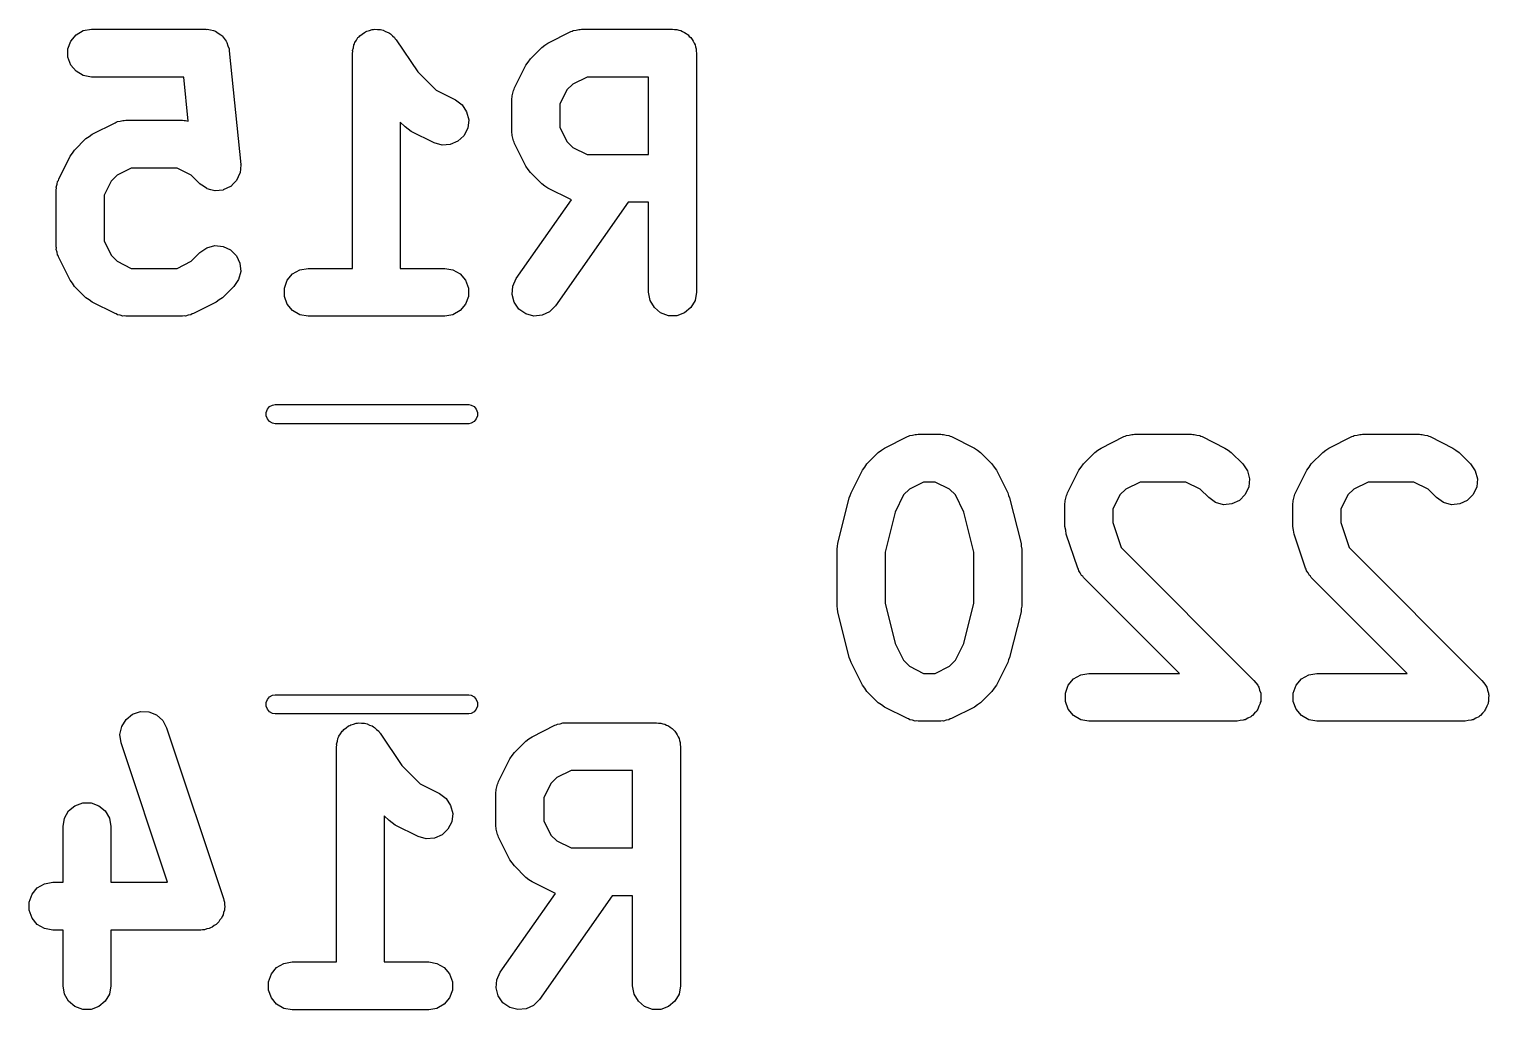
# Model space of a CAD drawing. Extents: x 81 to 161, y -172 to -32.
# Drawn here: x 127.14 to 136.29, y -150.02 to -143.87 of the extents above; entities that cross this region are included whole.
import ezdxf

# ---------------------------------------------------------------- set-up
doc = ezdxf.new("R2010")
doc.units = 0
doc.header["$MEASUREMENT"] = 0
doc.layers.add('BLACK', color=7, linetype='CONTINUOUS')

msp = doc.modelspace()

# ---------------------------------------------------------------- linework, layer by layer
at = {"layer": 'BLACK', "linetype": 'CONTINUOUS'}
for p, q in [((127.399, -143.944), (127.432, -143.904)), ((127.432, -143.904), (127.477, -143.878)), ((127.477, -143.878), (127.529, -143.869)), ((127.529, -143.869), (128.243, -143.869)), ((128.243, -143.869), (128.248, -143.87)), ((128.248, -143.87), (128.254, -143.869)), ((128.254, -143.869), (128.274, -143.874)), ((128.274, -143.874), (128.294, -143.878)), ((128.294, -143.878), (128.299, -143.88)), ((128.299, -143.88), (128.305, -143.882)), ((128.305, -143.882), (128.322, -143.893)), ((128.322, -143.893), (128.339, -143.904)), ((128.339, -143.904), (128.343, -143.908)), ((128.343, -143.908), (128.348, -143.911)), ((128.348, -143.911), (128.36, -143.928)), ((128.36, -143.928), (128.373, -143.944)), ((129.19, -143.938), (129.199, -143.922)), ((129.199, -143.922), (129.206, -143.917)), ((129.206, -143.917), (129.211, -143.91)), ((129.211, -143.91), (129.226, -143.9)), ((129.226, -143.9), (129.239, -143.889)), ((129.239, -143.889), (129.247, -143.886)), ((129.247, -143.886), (129.254, -143.881)), ((129.254, -143.881), (129.271, -143.877)), ((129.271, -143.877), (129.288, -143.871)), ((129.288, -143.871), (129.297, -143.871)), ((129.297, -143.871), (129.305, -143.869)), ((129.305, -143.869), (129.322, -143.871)), ((129.322, -143.871), (129.34, -143.871)), ((129.34, -143.871), (129.348, -143.874)), ((129.348, -143.874), (129.356, -143.875)), ((129.356, -143.875), (129.372, -143.883)), ((129.372, -143.883), (129.389, -143.889)), ((129.389, -143.889), (129.396, -143.894)), ((129.396, -143.894), (129.403, -143.898)), ((129.403, -143.898), (129.415, -143.911)), ((129.415, -143.911), (129.429, -143.922)), ((129.429, -143.922), (129.433, -143.929)), ((129.433, -143.929), (129.439, -143.935)), ((130.39, -143.956), (130.533, -143.884)), ((130.533, -143.884), (130.541, -143.882)), ((130.541, -143.882), (130.549, -143.878)), ((130.549, -143.878), (130.566, -143.875)), ((130.566, -143.875), (130.583, -143.87)), ((130.583, -143.87), (130.591, -143.87)), ((130.591, -143.87), (130.6, -143.869)), ((130.6, -143.869), (131.171, -143.869)), ((131.171, -143.869), (131.184, -143.871)), ((131.184, -143.871), (131.197, -143.871)), ((131.197, -143.871), (131.21, -143.875)), ((131.21, -143.875), (131.223, -143.878)), ((131.223, -143.878), (131.234, -143.884)), ((131.234, -143.884), (131.246, -143.889)), ((131.246, -143.889), (131.256, -143.897)), ((131.256, -143.897), (131.268, -143.904)), ((131.268, -143.904), (131.276, -143.914)), ((131.276, -143.914), (131.286, -143.922)), ((131.286, -143.922), (131.293, -143.934)), ((127.381, -143.993), (127.399, -143.944)), ((127.381, -144.045), (127.381, -143.993)), ((128.373, -143.944), (128.375, -143.949)), ((128.375, -143.949), (128.378, -143.953)), ((128.378, -143.953), (128.384, -143.973)), ((128.384, -143.973), (128.391, -143.993)), ((128.391, -143.993), (128.391, -143.998)), ((128.391, -143.998), (128.392, -144.004)), ((128.392, -144.004), (128.464, -144.718)), ((129.164, -144.019), (129.166, -144.01)), ((129.164, -145.369), (129.164, -144.019)), ((129.165, -144.002), (129.17, -143.985)), ((129.166, -144.01), (129.165, -144.002)), ((129.17, -143.985), (129.173, -143.967)), ((129.173, -143.967), (129.177, -143.96)), ((129.177, -143.96), (129.18, -143.952)), ((129.18, -143.952), (129.19, -143.938)), ((129.439, -143.935), (129.574, -144.137)), ((130.28, -144.055), (130.351, -143.984)), ((130.351, -143.984), (130.371, -143.97)), ((130.371, -143.97), (130.39, -143.956)), ((131.293, -143.934), (131.301, -143.944)), ((131.301, -143.944), (131.306, -143.956)), ((131.306, -143.956), (131.312, -143.967)), ((131.312, -143.967), (131.315, -143.98)), ((131.315, -143.98), (131.319, -143.993)), ((131.319, -143.993), (131.319, -144.006)), ((131.319, -144.006), (131.321, -144.019)), ((131.321, -144.019), (131.321, -145.519)), ((127.399, -144.094), (127.381, -144.045)), ((127.432, -144.133), (127.399, -144.094)), ((130.18, -144.237), (130.252, -144.094)), ((130.252, -144.094), (130.266, -144.075)), ((130.266, -144.075), (130.28, -144.055)), ((127.477, -144.16), (127.432, -144.133)), ((127.529, -144.169), (127.477, -144.16)), ((128.107, -144.169), (127.529, -144.169)), ((128.135, -144.446), (128.107, -144.169)), ((129.574, -144.137), (129.689, -144.252)), ((130.635, -144.169), (130.546, -144.213)), ((131.021, -144.169), (130.635, -144.169)), ((131.021, -144.654), (131.021, -144.169)), ((129.689, -144.252), (129.81, -144.313)), ((130.165, -144.287), (130.17, -144.27)), ((130.166, -144.296), (130.165, -144.287)), ((130.17, -144.27), (130.173, -144.253)), ((130.173, -144.253), (130.178, -144.245)), ((130.178, -144.245), (130.18, -144.237)), ((130.509, -144.25), (130.464, -144.34)), ((130.546, -144.213), (130.509, -144.25)), ((129.81, -144.313), (129.852, -144.344)), ((129.852, -144.344), (129.88, -144.387)), ((129.88, -144.387), (129.893, -144.438)), ((130.164, -144.304), (130.166, -144.296)), ((130.164, -144.519), (130.164, -144.304)), ((130.464, -144.34), (130.464, -144.483)), ((127.533, -144.527), (127.676, -144.456)), ((127.676, -144.456), (127.684, -144.453)), ((127.684, -144.453), (127.692, -144.449)), ((127.692, -144.449), (127.709, -144.446)), ((127.709, -144.446), (127.726, -144.441)), ((127.726, -144.441), (127.734, -144.442)), ((127.734, -144.442), (127.743, -144.44)), ((127.743, -144.44), (128.1, -144.44)), ((128.1, -144.44), (128.109, -144.442)), ((128.109, -144.442), (128.117, -144.441)), ((128.117, -144.441), (128.134, -144.446)), ((128.134, -144.446), (128.135, -144.446)), ((129.494, -144.482), (129.464, -144.452)), ((129.464, -144.452), (129.464, -145.369)), ((129.893, -144.438), (129.887, -144.49)), ((127.423, -144.627), (127.494, -144.555)), ((127.494, -144.555), (127.514, -144.542)), ((127.514, -144.542), (127.533, -144.527)), ((129.514, -144.496), (129.494, -144.482)), ((129.533, -144.51), (129.514, -144.496)), ((129.676, -144.581), (129.533, -144.51)), ((129.863, -144.537), (129.826, -144.572)), ((129.887, -144.49), (129.863, -144.537)), ((130.166, -144.527), (130.164, -144.519)), ((130.165, -144.536), (130.166, -144.527)), ((130.17, -144.553), (130.165, -144.536)), ((130.173, -144.57), (130.17, -144.553)), ((130.178, -144.577), (130.173, -144.57)), ((130.464, -144.483), (130.509, -144.573)), ((127.394, -144.666), (127.409, -144.646)), ((127.409, -144.646), (127.423, -144.627)), ((129.726, -144.596), (129.676, -144.581)), ((129.778, -144.593), (129.726, -144.596)), ((129.826, -144.572), (129.778, -144.593)), ((130.18, -144.586), (130.178, -144.577)), ((130.252, -144.729), (130.18, -144.586)), ((130.509, -144.573), (130.546, -144.61)), ((130.546, -144.61), (130.635, -144.654)), ((130.635, -144.654), (131.021, -144.654)), ((127.323, -144.809), (127.394, -144.666)), ((127.778, -144.74), (127.689, -144.785)), ((128.065, -144.74), (127.778, -144.74)), ((128.154, -144.785), (128.065, -144.74)), ((128.462, -144.745), (128.46, -144.77)), ((128.464, -144.72), (128.462, -144.745)), ((128.464, -144.718), (128.463, -144.719)), ((128.463, -144.719), (128.464, -144.72)), ((130.266, -144.748), (130.252, -144.729)), ((130.28, -144.767), (130.266, -144.748)), ((127.308, -144.859), (127.313, -144.842)), ((127.313, -144.842), (127.316, -144.824)), ((127.316, -144.824), (127.321, -144.817)), ((127.321, -144.817), (127.323, -144.809)), ((127.652, -144.822), (127.607, -144.911)), ((127.689, -144.785), (127.652, -144.822)), ((128.208, -144.839), (128.154, -144.785)), ((128.209, -144.839), (128.208, -144.839)), ((128.21, -144.84), (128.209, -144.839)), ((128.23, -144.854), (128.21, -144.84)), ((128.419, -144.837), (128.402, -144.855)), ((128.437, -144.819), (128.419, -144.837)), ((128.438, -144.818), (128.437, -144.819)), ((128.449, -144.794), (128.438, -144.817)), ((128.438, -144.817), (128.438, -144.818)), ((128.459, -144.772), (128.449, -144.794)), ((128.46, -144.77), (128.459, -144.771)), ((128.459, -144.771), (128.459, -144.772)), ((130.351, -144.839), (130.28, -144.767)), ((130.371, -144.853), (130.351, -144.839)), ((127.307, -144.876), (127.309, -144.867)), ((127.307, -145.233), (127.307, -144.876)), ((127.309, -144.867), (127.308, -144.859)), ((127.607, -144.911), (127.607, -145.197)), ((128.251, -144.869), (128.23, -144.854)), ((128.252, -144.869), (128.251, -144.869)), ((128.253, -144.87), (128.252, -144.869)), ((128.277, -144.876), (128.253, -144.87)), ((128.301, -144.882), (128.277, -144.876)), ((128.302, -144.882), (128.301, -144.882)), ((128.303, -144.882), (128.302, -144.882)), ((128.328, -144.88), (128.303, -144.882)), ((128.353, -144.878), (128.328, -144.88)), ((128.354, -144.877), (128.353, -144.878)), ((128.355, -144.877), (128.354, -144.877)), ((128.378, -144.866), (128.355, -144.877)), ((128.4, -144.856), (128.378, -144.866)), ((128.401, -144.855), (128.4, -144.856)), ((128.402, -144.855), (128.401, -144.855)), ((130.39, -144.867), (130.371, -144.853)), ((130.533, -144.938), (130.39, -144.867)), ((130.191, -145.433), (130.537, -144.94)), ((130.892, -144.954), (130.437, -145.605)), ((130.537, -144.94), (130.533, -144.938)), ((131.021, -144.954), (130.892, -144.954)), ((131.021, -145.519), (131.021, -144.954)), ((127.607, -145.197), (127.652, -145.287)), ((127.309, -145.241), (127.307, -145.233)), ((127.308, -145.25), (127.309, -145.241)), ((127.313, -145.267), (127.308, -145.25)), ((127.316, -145.284), (127.313, -145.267)), ((127.321, -145.292), (127.316, -145.284)), ((127.323, -145.3), (127.321, -145.292)), ((127.394, -145.443), (127.323, -145.3)), ((127.652, -145.287), (127.689, -145.324)), ((128.154, -145.324), (128.208, -145.27)), ((128.208, -145.27), (128.251, -145.24)), ((128.251, -145.24), (128.301, -145.226)), ((128.301, -145.226), (128.353, -145.231)), ((128.353, -145.231), (128.4, -145.253)), ((128.4, -145.253), (128.437, -145.29)), ((128.437, -145.29), (128.459, -145.337)), ((127.689, -145.324), (127.778, -145.369)), ((127.778, -145.369), (128.065, -145.369)), ((128.065, -145.369), (128.154, -145.324)), ((128.464, -145.389), (128.45, -145.439)), ((128.459, -145.337), (128.464, -145.389)), ((128.789, -145.404), (128.834, -145.378)), ((128.834, -145.378), (128.886, -145.369)), ((128.886, -145.369), (129.164, -145.369)), ((129.464, -145.369), (129.743, -145.369)), ((129.743, -145.369), (129.794, -145.378)), ((129.794, -145.378), (129.839, -145.404)), ((127.409, -145.462), (127.394, -145.443)), ((127.423, -145.482), (127.409, -145.462)), ((127.494, -145.553), (127.423, -145.482)), ((128.42, -145.482), (128.349, -145.553)), ((128.45, -145.439), (128.42, -145.482)), ((128.738, -145.493), (128.756, -145.444)), ((128.756, -145.444), (128.789, -145.404)), ((129.839, -145.404), (129.873, -145.444)), ((129.873, -145.444), (129.891, -145.493)), ((130.165, -145.532), (130.169, -145.48)), ((130.169, -145.48), (130.191, -145.433)), ((127.514, -145.567), (127.494, -145.553)), ((127.533, -145.581), (127.514, -145.567)), ((128.329, -145.567), (128.31, -145.581)), ((128.349, -145.553), (128.329, -145.567)), ((128.738, -145.545), (128.738, -145.493)), ((128.756, -145.594), (128.738, -145.545)), ((129.891, -145.545), (129.873, -145.594)), ((129.891, -145.493), (129.891, -145.545)), ((130.178, -145.582), (130.165, -145.532)), ((131.03, -145.57), (131.021, -145.519)), ((131.057, -145.615), (131.03, -145.57)), ((131.312, -145.57), (131.286, -145.615)), ((131.321, -145.519), (131.312, -145.57)), ((127.676, -145.653), (127.533, -145.581)), ((127.684, -145.655), (127.676, -145.653)), ((127.692, -145.66), (127.684, -145.655)), ((127.709, -145.663), (127.692, -145.66)), ((127.726, -145.668), (127.709, -145.663)), ((127.734, -145.667), (127.726, -145.668)), ((127.743, -145.669), (127.734, -145.667)), ((128.109, -145.667), (128.1, -145.669)), ((128.117, -145.668), (128.109, -145.667)), ((128.134, -145.663), (128.117, -145.668)), ((128.151, -145.66), (128.134, -145.663)), ((128.159, -145.655), (128.151, -145.66)), ((128.167, -145.653), (128.159, -145.655)), ((128.31, -145.581), (128.167, -145.653)), ((128.789, -145.633), (128.756, -145.594)), ((128.834, -145.66), (128.789, -145.633)), ((128.886, -145.669), (128.834, -145.66)), ((129.794, -145.66), (129.743, -145.669)), ((129.839, -145.633), (129.794, -145.66)), ((129.873, -145.594), (129.839, -145.633)), ((130.208, -145.625), (130.178, -145.582)), ((130.251, -145.655), (130.208, -145.625)), ((130.301, -145.668), (130.251, -145.655)), ((130.353, -145.663), (130.301, -145.668)), ((130.4, -145.641), (130.353, -145.663)), ((130.437, -145.605), (130.4, -145.641)), ((131.096, -145.648), (131.057, -145.615)), ((131.145, -145.666), (131.096, -145.648)), ((131.197, -145.666), (131.145, -145.666)), ((131.246, -145.648), (131.197, -145.666)), ((131.286, -145.615), (131.246, -145.648)), ((128.1, -145.669), (127.743, -145.669)), ((129.743, -145.669), (128.886, -145.669)), ((128.624, -146.272), (128.631, -146.253)), ((128.624, -146.294), (128.624, -146.272)), ((128.631, -146.313), (128.624, -146.294)), ((128.631, -146.253), (128.645, -146.236)), ((128.645, -146.236), (128.663, -146.226)), ((128.663, -146.226), (128.679, -146.223)), ((128.679, -146.223), (129.893, -146.223)), ((129.893, -146.223), (129.909, -146.226)), ((129.909, -146.226), (129.927, -146.236)), ((129.927, -146.236), (129.941, -146.253)), ((129.941, -146.253), (129.948, -146.272)), ((129.948, -146.294), (129.941, -146.313)), ((129.948, -146.272), (129.948, -146.294)), ((128.645, -146.33), (128.631, -146.313)), ((128.663, -146.34), (128.645, -146.33)), ((128.679, -146.343), (128.663, -146.34)), ((129.893, -146.343), (128.679, -146.343)), ((129.909, -146.34), (129.893, -146.343)), ((129.927, -146.33), (129.909, -146.34)), ((129.941, -146.313), (129.927, -146.33)), ((132.5, -146.496), (132.643, -146.424)), ((132.643, -146.424), (132.651, -146.422)), ((132.651, -146.422), (132.659, -146.418)), ((132.659, -146.418), (132.676, -146.415)), ((132.676, -146.415), (132.693, -146.41)), ((132.693, -146.41), (132.701, -146.41)), ((132.701, -146.41), (132.71, -146.409)), ((132.71, -146.409), (132.853, -146.409)), ((132.853, -146.409), (132.861, -146.41)), ((132.861, -146.41), (132.87, -146.41)), ((132.87, -146.41), (132.887, -146.415)), ((132.887, -146.415), (132.904, -146.418)), ((132.904, -146.418), (132.912, -146.422)), ((132.912, -146.422), (132.92, -146.424)), ((132.92, -146.424), (133.063, -146.496)), ((133.857, -146.496), (134, -146.424)), ((134, -146.424), (134.008, -146.422)), ((134.008, -146.422), (134.016, -146.418)), ((134.016, -146.418), (134.033, -146.415)), ((134.033, -146.415), (134.05, -146.41)), ((134.05, -146.41), (134.059, -146.41)), ((134.059, -146.41), (134.067, -146.409)), ((134.067, -146.409), (134.424, -146.409)), ((134.424, -146.409), (134.433, -146.41)), ((134.433, -146.41), (134.441, -146.41)), ((134.441, -146.41), (134.458, -146.415)), ((134.458, -146.415), (134.476, -146.418)), ((134.476, -146.418), (134.483, -146.422)), ((134.483, -146.422), (134.491, -146.424)), ((134.491, -146.424), (134.634, -146.496)), ((135.286, -146.496), (135.429, -146.424)), ((135.429, -146.424), (135.437, -146.422)), ((135.437, -146.422), (135.444, -146.418)), ((135.444, -146.418), (135.462, -146.415)), ((135.462, -146.415), (135.479, -146.41)), ((135.479, -146.41), (135.487, -146.41)), ((135.487, -146.41), (135.496, -146.409)), ((135.496, -146.409), (135.853, -146.409)), ((135.853, -146.409), (135.861, -146.41)), ((135.861, -146.41), (135.87, -146.41)), ((135.87, -146.41), (135.887, -146.415)), ((135.887, -146.415), (135.904, -146.418)), ((135.904, -146.418), (135.912, -146.422)), ((135.912, -146.422), (135.92, -146.424)), ((135.92, -146.424), (136.063, -146.496)), ((132.39, -146.595), (132.461, -146.524)), ((132.461, -146.524), (132.481, -146.51)), ((132.481, -146.51), (132.5, -146.496)), ((133.063, -146.496), (133.082, -146.51)), ((133.082, -146.51), (133.102, -146.524)), ((133.102, -146.524), (133.173, -146.595)), ((133.747, -146.595), (133.818, -146.524)), ((133.818, -146.524), (133.838, -146.51)), ((133.838, -146.51), (133.857, -146.496)), ((134.634, -146.496), (134.654, -146.51)), ((134.654, -146.51), (134.673, -146.524)), ((134.673, -146.524), (134.745, -146.595)), ((135.175, -146.595), (135.247, -146.524)), ((135.247, -146.524), (135.266, -146.51)), ((135.266, -146.51), (135.286, -146.496)), ((136.063, -146.496), (136.082, -146.51)), ((136.082, -146.51), (136.102, -146.524)), ((136.102, -146.524), (136.173, -146.595)), ((132.29, -146.777), (132.362, -146.634)), ((132.362, -146.634), (132.376, -146.615)), ((132.376, -146.615), (132.39, -146.595)), ((133.173, -146.595), (133.187, -146.615)), ((133.187, -146.615), (133.201, -146.634)), ((133.201, -146.634), (133.273, -146.777)), ((133.647, -146.777), (133.719, -146.634)), ((133.719, -146.634), (133.733, -146.615)), ((133.733, -146.615), (133.747, -146.595)), ((134.745, -146.595), (134.775, -146.638)), ((134.775, -146.638), (134.788, -146.688)), ((135.076, -146.777), (135.147, -146.634)), ((135.147, -146.634), (135.162, -146.615)), ((135.162, -146.615), (135.175, -146.595)), ((136.173, -146.595), (136.203, -146.638)), ((136.203, -146.638), (136.217, -146.688)), ((132.656, -146.753), (132.619, -146.79)), ((132.745, -146.709), (132.656, -146.753)), ((132.817, -146.709), (132.745, -146.709)), ((132.907, -146.753), (132.817, -146.709)), ((132.944, -146.79), (132.907, -146.753)), ((134.013, -146.753), (133.976, -146.79)), ((134.103, -146.709), (134.013, -146.753)), ((134.389, -146.709), (134.103, -146.709)), ((134.478, -146.753), (134.389, -146.709)), ((134.533, -146.807), (134.478, -146.753)), ((134.783, -146.74), (134.761, -146.787)), ((134.788, -146.688), (134.783, -146.74)), ((135.442, -146.753), (135.405, -146.79)), ((135.531, -146.709), (135.442, -146.753)), ((135.817, -146.709), (135.531, -146.709)), ((135.907, -146.753), (135.817, -146.709)), ((135.961, -146.807), (135.907, -146.753)), ((136.212, -146.74), (136.19, -146.787)), ((136.217, -146.688), (136.212, -146.74)), ((132.207, -147.094), (132.279, -146.808)), ((132.279, -146.808), (132.285, -146.793)), ((132.285, -146.793), (132.29, -146.777)), ((132.619, -146.79), (132.566, -146.897)), ((132.997, -146.897), (132.944, -146.79)), ((133.273, -146.777), (133.277, -146.793)), ((133.277, -146.793), (133.284, -146.808)), ((133.284, -146.808), (133.356, -147.094)), ((133.631, -146.844), (133.633, -146.836)), ((133.631, -146.987), (133.631, -146.844)), ((133.632, -146.827), (133.637, -146.81)), ((133.633, -146.836), (133.632, -146.827)), ((133.637, -146.81), (133.64, -146.793)), ((133.64, -146.793), (133.645, -146.785)), ((133.645, -146.785), (133.647, -146.777)), ((133.976, -146.79), (133.931, -146.88)), ((134.575, -146.837), (134.533, -146.807)), ((134.625, -146.851), (134.575, -146.837)), ((134.677, -146.846), (134.625, -146.851)), ((134.725, -146.824), (134.677, -146.846)), ((134.761, -146.787), (134.725, -146.824)), ((135.06, -146.844), (135.062, -146.836)), ((135.06, -146.987), (135.06, -146.844)), ((135.061, -146.827), (135.066, -146.81)), ((135.062, -146.836), (135.061, -146.827)), ((135.066, -146.81), (135.069, -146.793)), ((135.069, -146.793), (135.073, -146.785)), ((135.073, -146.785), (135.076, -146.777)), ((135.405, -146.79), (135.36, -146.88)), ((136.004, -146.837), (135.961, -146.807)), ((136.054, -146.851), (136.004, -146.837)), ((136.106, -146.846), (136.054, -146.851)), ((136.153, -146.824), (136.106, -146.846)), ((136.19, -146.787), (136.153, -146.824)), ((132.566, -146.897), (132.503, -147.148)), ((133.06, -147.148), (132.997, -146.897)), ((133.931, -146.88), (133.931, -146.963)), ((135.36, -146.88), (135.36, -146.963)), ((133.636, -147.011), (133.631, -146.987)), ((133.639, -147.035), (133.636, -147.011)), ((133.711, -147.249), (133.639, -147.035)), ((133.931, -146.963), (133.984, -147.12)), ((135.064, -147.011), (135.06, -146.987)), ((135.068, -147.035), (135.064, -147.011)), ((135.139, -147.249), (135.068, -147.035)), ((135.36, -146.963), (135.413, -147.12)), ((132.203, -147.13), (132.206, -147.112)), ((132.203, -147.487), (132.203, -147.13)), ((132.206, -147.112), (132.207, -147.094)), ((133.356, -147.094), (133.357, -147.112)), ((133.357, -147.112), (133.36, -147.13)), ((133.36, -147.13), (133.36, -147.487)), ((133.984, -147.12), (134.816, -147.953)), ((135.413, -147.12), (136.245, -147.953)), ((132.503, -147.148), (132.503, -147.469)), ((133.06, -147.469), (133.06, -147.148)), ((133.715, -147.256), (133.711, -147.249)), ((133.717, -147.265), (133.715, -147.256)), ((133.727, -147.279), (133.717, -147.265)), ((133.735, -147.295), (133.727, -147.279)), ((133.742, -147.3), (133.735, -147.295)), ((133.747, -147.307), (133.742, -147.3)), ((134.348, -147.909), (133.747, -147.307)), ((135.143, -147.256), (135.139, -147.249)), ((135.145, -147.265), (135.143, -147.256)), ((135.156, -147.279), (135.145, -147.265)), ((135.164, -147.295), (135.156, -147.279)), ((135.17, -147.3), (135.164, -147.295)), ((135.175, -147.307), (135.17, -147.3)), ((135.776, -147.909), (135.175, -147.307)), ((132.206, -147.505), (132.203, -147.487)), ((132.503, -147.469), (132.566, -147.721)), ((132.997, -147.721), (133.06, -147.469)), ((133.36, -147.487), (133.357, -147.505)), ((132.207, -147.524), (132.206, -147.505)), ((132.279, -147.809), (132.207, -147.524)), ((133.356, -147.524), (133.284, -147.809)), ((133.357, -147.505), (133.356, -147.524)), ((132.566, -147.721), (132.619, -147.827)), ((132.944, -147.827), (132.997, -147.721)), ((132.285, -147.824), (132.279, -147.809)), ((132.29, -147.84), (132.285, -147.824)), ((132.362, -147.983), (132.29, -147.84)), ((132.619, -147.827), (132.656, -147.864)), ((132.656, -147.864), (132.745, -147.909)), ((132.817, -147.909), (132.907, -147.864)), ((132.907, -147.864), (132.944, -147.827)), ((133.273, -147.84), (133.201, -147.983)), ((133.277, -147.824), (133.273, -147.84)), ((133.284, -147.809), (133.277, -147.824)), ((132.745, -147.909), (132.817, -147.909)), ((133.652, -147.984), (133.685, -147.944)), ((133.685, -147.944), (133.73, -147.918)), ((133.73, -147.918), (133.781, -147.909)), ((133.781, -147.909), (134.348, -147.909)), ((134.816, -147.953), (134.827, -147.969)), ((135.08, -147.984), (135.114, -147.944)), ((135.114, -147.944), (135.159, -147.918)), ((135.159, -147.918), (135.21, -147.909)), ((135.21, -147.909), (135.776, -147.909)), ((136.245, -147.953), (136.256, -147.969)), ((128.645, -148.056), (128.663, -148.046)), ((128.663, -148.046), (128.679, -148.043)), ((128.679, -148.043), (129.893, -148.043)), ((129.893, -148.043), (129.909, -148.046)), ((129.909, -148.046), (129.927, -148.056)), ((132.376, -148.002), (132.362, -147.983)), ((132.39, -148.022), (132.376, -148.002)), ((132.461, -148.093), (132.39, -148.022)), ((133.173, -148.022), (133.102, -148.093)), ((133.187, -148.002), (133.173, -148.022)), ((133.201, -147.983), (133.187, -148.002)), ((133.634, -148.033), (133.652, -147.984)), ((133.634, -148.085), (133.634, -148.033)), ((134.827, -147.969), (134.84, -147.984)), ((134.84, -147.984), (134.842, -147.99)), ((134.842, -147.99), (134.846, -147.995)), ((134.846, -147.995), (134.851, -148.014)), ((134.851, -148.014), (134.858, -148.033)), ((134.858, -148.033), (134.858, -148.039)), ((134.858, -148.039), (134.859, -148.045)), ((134.859, -148.045), (134.858, -148.065)), ((135.062, -148.033), (135.08, -147.984)), ((135.062, -148.085), (135.062, -148.033)), ((136.256, -147.969), (136.268, -147.984)), ((136.268, -147.984), (136.271, -147.99)), ((136.271, -147.99), (136.275, -147.995)), ((136.275, -147.995), (136.28, -148.014)), ((136.28, -148.014), (136.286, -148.033)), ((136.286, -148.033), (136.286, -148.039)), ((136.286, -148.039), (136.288, -148.045)), ((136.288, -148.045), (136.286, -148.065)), ((128.624, -148.092), (128.631, -148.073)), ((128.624, -148.114), (128.624, -148.092)), ((128.631, -148.133), (128.624, -148.114)), ((128.631, -148.073), (128.645, -148.056)), ((128.645, -148.15), (128.631, -148.133)), ((129.927, -148.056), (129.941, -148.073)), ((129.941, -148.133), (129.927, -148.15)), ((129.941, -148.073), (129.948, -148.092)), ((129.948, -148.114), (129.941, -148.133)), ((129.948, -148.092), (129.948, -148.114)), ((132.481, -148.107), (132.461, -148.093)), ((132.5, -148.121), (132.481, -148.107)), ((132.643, -148.193), (132.5, -148.121)), ((133.063, -148.121), (132.92, -148.193)), ((133.082, -148.107), (133.063, -148.121)), ((133.102, -148.093), (133.082, -148.107)), ((133.652, -148.134), (133.634, -148.085)), ((133.685, -148.173), (133.652, -148.134)), ((134.84, -148.134), (134.836, -148.139)), ((134.847, -148.115), (134.84, -148.134)), ((134.855, -148.097), (134.847, -148.115)), ((134.858, -148.085), (134.855, -148.091)), ((134.855, -148.091), (134.855, -148.097)), ((134.858, -148.065), (134.858, -148.085)), ((135.08, -148.134), (135.062, -148.085)), ((135.114, -148.173), (135.08, -148.134)), ((136.268, -148.134), (136.264, -148.139)), ((136.275, -148.115), (136.268, -148.134)), ((136.283, -148.097), (136.275, -148.115)), ((136.284, -148.091), (136.283, -148.097)), ((136.286, -148.085), (136.284, -148.091)), ((136.286, -148.065), (136.286, -148.085)), ((127.718, -148.242), (127.745, -148.198)), ((127.745, -148.198), (127.786, -148.165)), ((127.786, -148.165), (127.835, -148.149)), ((127.835, -148.149), (127.887, -148.15)), ((127.887, -148.15), (127.936, -148.169)), ((127.936, -148.169), (127.975, -148.204)), ((127.975, -148.204), (127.999, -148.25)), ((128.663, -148.16), (128.645, -148.15)), ((128.679, -148.163), (128.663, -148.16)), ((129.893, -148.163), (128.679, -148.163)), ((129.154, -148.231), (129.171, -148.227)), ((129.171, -148.227), (129.188, -148.221)), ((129.188, -148.221), (129.197, -148.221)), ((129.197, -148.221), (129.205, -148.219)), ((129.205, -148.219), (129.222, -148.221)), ((129.222, -148.221), (129.24, -148.221)), ((129.24, -148.221), (129.248, -148.224)), ((129.248, -148.224), (129.256, -148.225)), ((129.256, -148.225), (129.272, -148.233)), ((129.909, -148.16), (129.893, -148.163)), ((129.927, -148.15), (129.909, -148.16)), ((130.441, -148.232), (130.449, -148.228)), ((130.449, -148.228), (130.466, -148.225)), ((130.466, -148.225), (130.483, -148.22)), ((130.483, -148.22), (130.491, -148.22)), ((130.491, -148.22), (130.5, -148.219)), ((130.5, -148.219), (131.071, -148.219)), ((131.071, -148.219), (131.084, -148.221)), ((131.084, -148.221), (131.097, -148.221)), ((131.097, -148.221), (131.11, -148.225)), ((131.11, -148.225), (131.123, -148.228)), ((131.123, -148.228), (131.134, -148.234)), ((132.651, -148.195), (132.643, -148.193)), ((132.659, -148.2), (132.651, -148.195)), ((132.676, -148.203), (132.659, -148.2)), ((132.693, -148.208), (132.676, -148.203)), ((132.701, -148.207), (132.693, -148.208)), ((132.71, -148.209), (132.701, -148.207)), ((132.853, -148.209), (132.71, -148.209)), ((132.861, -148.207), (132.853, -148.209)), ((132.87, -148.208), (132.861, -148.207)), ((132.887, -148.203), (132.87, -148.208)), ((132.904, -148.2), (132.887, -148.203)), ((132.912, -148.195), (132.904, -148.2)), ((132.92, -148.193), (132.912, -148.195)), ((133.73, -148.2), (133.685, -148.173)), ((133.781, -148.209), (133.73, -148.2)), ((134.71, -148.209), (133.781, -148.209)), ((134.729, -148.205), (134.71, -148.209)), ((134.749, -148.203), (134.729, -148.205)), ((134.755, -148.201), (134.749, -148.203)), ((134.761, -148.2), (134.755, -148.201)), ((134.778, -148.19), (134.761, -148.2)), ((134.796, -148.181), (134.778, -148.19)), ((134.801, -148.177), (134.796, -148.181)), ((134.806, -148.173), (134.801, -148.177)), ((134.819, -148.158), (134.806, -148.173)), ((134.833, -148.145), (134.819, -148.158)), ((134.836, -148.139), (134.833, -148.145)), ((135.159, -148.2), (135.114, -148.173)), ((135.21, -148.209), (135.159, -148.2)), ((136.139, -148.209), (135.21, -148.209)), ((136.158, -148.205), (136.139, -148.209)), ((136.177, -148.203), (136.158, -148.205)), ((136.183, -148.201), (136.177, -148.203)), ((136.19, -148.2), (136.183, -148.201)), ((136.207, -148.19), (136.19, -148.2)), ((136.225, -148.181), (136.207, -148.19)), ((136.229, -148.177), (136.225, -148.181)), ((136.235, -148.173), (136.229, -148.177)), ((136.248, -148.158), (136.235, -148.173)), ((136.261, -148.145), (136.248, -148.158)), ((136.264, -148.139), (136.261, -148.145)), ((127.707, -148.293), (127.718, -148.242)), ((127.715, -148.345), (127.707, -148.293)), ((127.999, -148.25), (128.357, -149.321)), ((129.07, -148.335), (129.073, -148.317)), ((129.073, -148.317), (129.077, -148.31)), ((129.077, -148.31), (129.08, -148.302)), ((129.08, -148.302), (129.09, -148.288)), ((129.09, -148.288), (129.099, -148.272)), ((129.099, -148.272), (129.106, -148.267)), ((129.106, -148.267), (129.111, -148.26)), ((129.111, -148.26), (129.126, -148.25)), ((129.126, -148.25), (129.139, -148.239)), ((129.139, -148.239), (129.147, -148.236)), ((129.147, -148.236), (129.154, -148.231)), ((129.272, -148.233), (129.289, -148.239)), ((129.289, -148.239), (129.296, -148.244)), ((129.296, -148.244), (129.303, -148.248)), ((129.303, -148.248), (129.315, -148.261)), ((129.315, -148.261), (129.329, -148.272)), ((129.329, -148.272), (129.333, -148.279)), ((129.333, -148.279), (129.339, -148.285)), ((129.339, -148.285), (129.474, -148.487)), ((130.251, -148.334), (130.271, -148.32)), ((130.271, -148.32), (130.29, -148.306)), ((130.29, -148.306), (130.433, -148.234)), ((130.433, -148.234), (130.441, -148.232)), ((131.134, -148.234), (131.146, -148.239)), ((131.146, -148.239), (131.156, -148.247)), ((131.156, -148.247), (131.168, -148.254)), ((131.168, -148.254), (131.176, -148.264)), ((131.176, -148.264), (131.186, -148.272)), ((131.186, -148.272), (131.193, -148.284)), ((131.193, -148.284), (131.201, -148.294)), ((131.201, -148.294), (131.206, -148.306)), ((131.206, -148.306), (131.212, -148.317)), ((131.212, -148.317), (131.215, -148.33)), ((128.006, -149.219), (127.715, -148.345)), ((129.064, -148.369), (129.066, -148.36)), ((129.064, -149.719), (129.064, -148.369)), ((129.065, -148.352), (129.07, -148.335)), ((129.066, -148.36), (129.065, -148.352)), ((130.166, -148.425), (130.18, -148.405)), ((130.18, -148.405), (130.251, -148.334)), ((131.215, -148.33), (131.219, -148.343)), ((131.219, -148.343), (131.219, -148.356)), ((131.219, -148.356), (131.221, -148.369)), ((131.221, -148.369), (131.221, -149.869)), ((129.474, -148.487), (129.589, -148.602)), ((130.08, -148.587), (130.152, -148.444)), ((130.152, -148.444), (130.166, -148.425)), ((130.073, -148.603), (130.078, -148.595)), ((130.078, -148.595), (130.08, -148.587)), ((130.446, -148.563), (130.409, -148.6)), ((130.535, -148.519), (130.446, -148.563)), ((130.921, -148.519), (130.535, -148.519)), ((130.921, -149.004), (130.921, -148.519)), ((129.589, -148.602), (129.71, -148.663)), ((129.71, -148.663), (129.752, -148.694)), ((130.064, -148.654), (130.066, -148.646)), ((130.064, -148.869), (130.064, -148.654)), ((130.065, -148.637), (130.07, -148.62)), ((130.066, -148.646), (130.065, -148.637)), ((130.07, -148.62), (130.073, -148.603)), ((130.409, -148.6), (130.364, -148.69)), ((127.359, -148.817), (127.385, -148.772)), ((127.385, -148.772), (127.425, -148.739)), ((127.425, -148.739), (127.474, -148.721)), ((127.474, -148.721), (127.526, -148.721)), ((127.526, -148.721), (127.575, -148.739)), ((127.575, -148.739), (127.615, -148.772)), ((127.615, -148.772), (127.641, -148.817)), ((129.752, -148.694), (129.78, -148.737)), ((129.78, -148.737), (129.793, -148.788)), ((130.364, -148.69), (130.364, -148.833)), ((127.35, -148.869), (127.359, -148.817)), ((127.35, -149.219), (127.35, -148.869)), ((127.641, -148.817), (127.65, -148.869)), ((127.65, -148.869), (127.65, -149.219)), ((129.394, -148.832), (129.364, -148.802)), ((129.364, -148.802), (129.364, -149.719)), ((129.414, -148.846), (129.394, -148.832)), ((129.433, -148.86), (129.414, -148.846)), ((129.576, -148.931), (129.433, -148.86)), ((129.787, -148.84), (129.763, -148.887)), ((129.793, -148.788), (129.787, -148.84)), ((130.066, -148.877), (130.064, -148.869)), ((130.364, -148.833), (130.409, -148.923)), ((129.626, -148.946), (129.576, -148.931)), ((129.678, -148.943), (129.626, -148.946)), ((129.726, -148.922), (129.678, -148.943)), ((129.763, -148.887), (129.726, -148.922)), ((130.065, -148.886), (130.066, -148.877)), ((130.07, -148.903), (130.065, -148.886)), ((130.073, -148.92), (130.07, -148.903)), ((130.078, -148.927), (130.073, -148.92)), ((130.08, -148.936), (130.078, -148.927)), ((130.152, -149.079), (130.08, -148.936)), ((130.409, -148.923), (130.446, -148.96)), ((130.446, -148.96), (130.535, -149.004)), ((130.535, -149.004), (130.921, -149.004)), ((130.166, -149.098), (130.152, -149.079)), ((130.18, -149.117), (130.166, -149.098)), ((130.251, -149.189), (130.18, -149.117)), ((127.189, -149.254), (127.234, -149.228)), ((127.234, -149.228), (127.286, -149.219)), ((127.286, -149.219), (127.35, -149.219)), ((127.65, -149.219), (128.006, -149.219)), ((130.271, -149.203), (130.251, -149.189)), ((130.29, -149.217), (130.271, -149.203)), ((130.433, -149.288), (130.29, -149.217)), ((127.138, -149.343), (127.156, -149.294)), ((127.156, -149.294), (127.189, -149.254)), ((128.357, -149.321), (128.358, -149.332)), ((130.091, -149.783), (130.437, -149.29)), ((130.792, -149.304), (130.337, -149.955)), ((130.437, -149.29), (130.433, -149.288)), ((130.921, -149.304), (130.792, -149.304)), ((130.921, -149.869), (130.921, -149.304)), ((127.138, -149.395), (127.138, -149.343)), ((127.156, -149.444), (127.138, -149.395)), ((128.357, -149.409), (128.354, -149.424)), ((128.362, -149.395), (128.357, -149.409)), ((128.358, -149.332), (128.362, -149.343)), ((128.362, -149.343), (128.362, -149.358)), ((128.362, -149.358), (128.364, -149.373)), ((128.364, -149.373), (128.362, -149.384)), ((128.362, -149.384), (128.362, -149.395)), ((127.189, -149.483), (127.156, -149.444)), ((127.234, -149.51), (127.189, -149.483)), ((127.286, -149.519), (127.234, -149.51)), ((128.266, -149.51), (128.251, -149.512)), ((128.275, -149.504), (128.266, -149.51)), ((128.286, -149.5), (128.275, -149.504)), ((128.298, -149.491), (128.286, -149.5)), ((128.311, -149.483), (128.298, -149.491)), ((128.318, -149.475), (128.311, -149.483)), ((128.327, -149.468), (128.318, -149.475)), ((128.334, -149.455), (128.327, -149.468)), ((128.344, -149.444), (128.334, -149.455)), ((128.348, -149.433), (128.344, -149.444)), ((128.354, -149.424), (128.348, -149.433)), ((127.35, -149.519), (127.286, -149.519)), ((127.35, -149.869), (127.35, -149.519)), ((128.214, -149.519), (127.65, -149.519)), ((127.65, -149.519), (127.65, -149.869)), ((128.225, -149.517), (128.214, -149.519)), ((128.236, -149.517), (128.225, -149.517)), ((128.251, -149.512), (128.236, -149.517)), ((128.656, -149.794), (128.689, -149.754)), ((128.689, -149.754), (128.734, -149.728)), ((128.734, -149.728), (128.786, -149.719)), ((128.786, -149.719), (129.064, -149.719)), ((129.364, -149.719), (129.643, -149.719)), ((129.643, -149.719), (129.694, -149.728)), ((129.694, -149.728), (129.739, -149.754)), ((129.739, -149.754), (129.773, -149.794)), ((130.069, -149.83), (130.091, -149.783)), ((127.359, -149.92), (127.35, -149.869)), ((127.65, -149.869), (127.641, -149.92)), ((128.638, -149.843), (128.656, -149.794)), ((128.638, -149.895), (128.638, -149.843)), ((129.773, -149.794), (129.791, -149.843)), ((129.791, -149.843), (129.791, -149.895)), ((130.065, -149.882), (130.069, -149.83)), ((130.93, -149.92), (130.921, -149.869)), ((131.221, -149.869), (131.212, -149.92)), ((127.385, -149.965), (127.359, -149.92)), ((127.425, -149.998), (127.385, -149.965)), ((127.615, -149.965), (127.575, -149.998)), ((127.641, -149.92), (127.615, -149.965)), ((128.656, -149.944), (128.638, -149.895)), ((128.689, -149.983), (128.656, -149.944)), ((129.773, -149.944), (129.739, -149.983)), ((129.791, -149.895), (129.773, -149.944)), ((130.078, -149.932), (130.065, -149.882)), ((130.108, -149.975), (130.078, -149.932)), ((130.337, -149.955), (130.3, -149.991)), ((130.957, -149.965), (130.93, -149.92)), ((130.996, -149.998), (130.957, -149.965)), ((131.186, -149.965), (131.146, -149.998)), ((131.212, -149.92), (131.186, -149.965)), ((127.474, -150.016), (127.425, -149.998)), ((127.526, -150.016), (127.474, -150.016)), ((127.575, -149.998), (127.526, -150.016)), ((128.734, -150.01), (128.689, -149.983)), ((128.786, -150.019), (128.734, -150.01)), ((129.643, -150.019), (128.786, -150.019)), ((129.694, -150.01), (129.643, -150.019)), ((129.739, -149.983), (129.694, -150.01)), ((130.151, -150.005), (130.108, -149.975)), ((130.201, -150.018), (130.151, -150.005)), ((130.253, -150.013), (130.201, -150.018)), ((130.3, -149.991), (130.253, -150.013)), ((131.045, -150.016), (130.996, -149.998)), ((131.097, -150.016), (131.045, -150.016)), ((131.146, -149.998), (131.097, -150.016))]:
    msp.add_line(p, q, dxfattribs=at)

doc.saveas('drawing.dxf')
